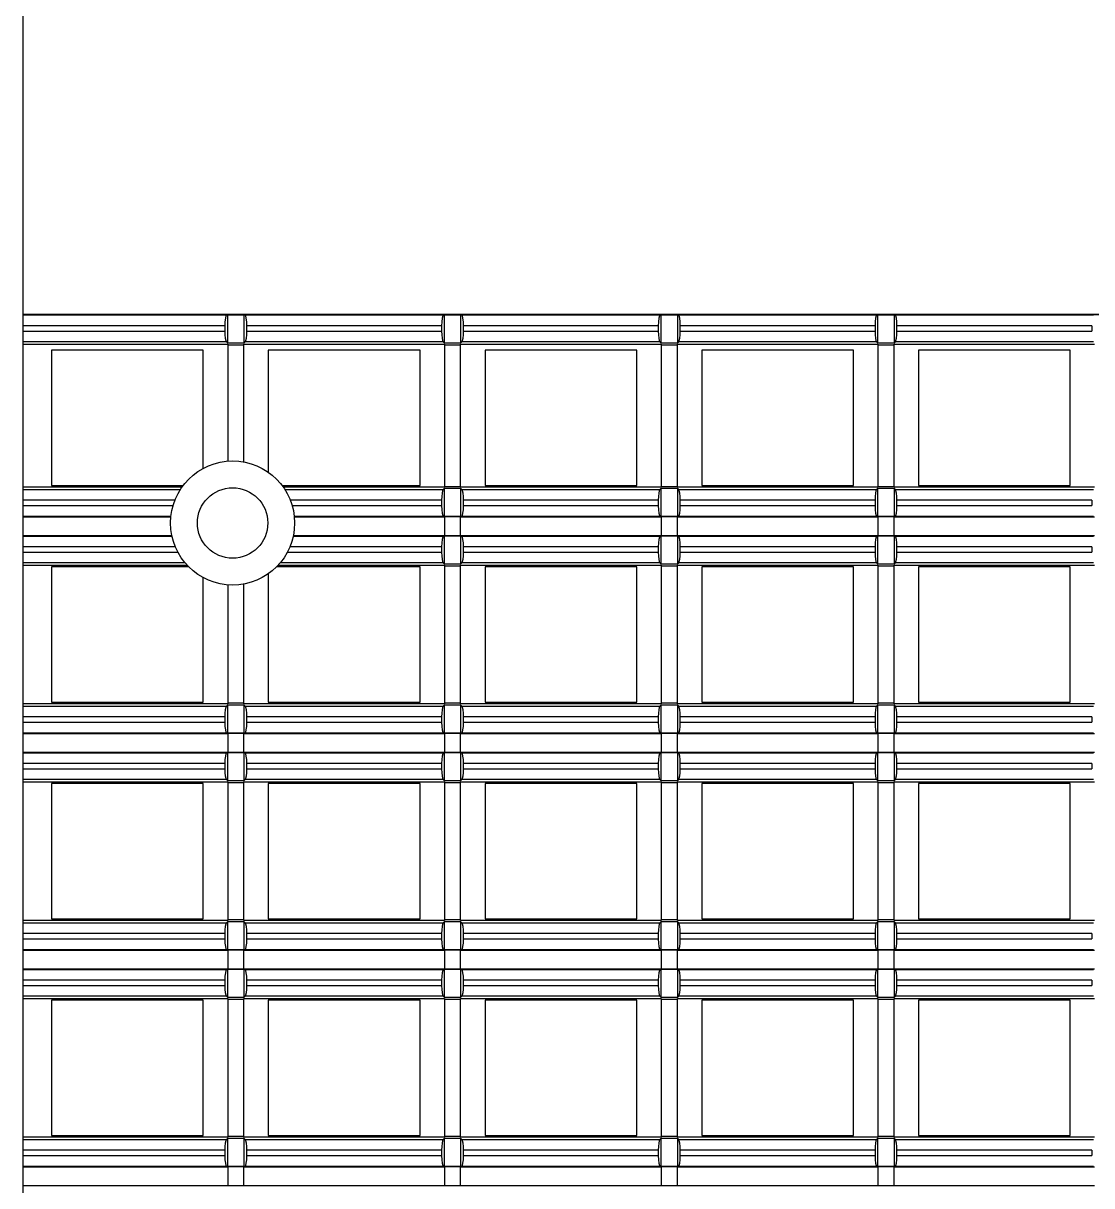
# Model space of a CAD drawing. Header units: inches. Extents: x 0 to 653, y 0 to 346.
# Drawn here: x 0 to 19.72, y 303.2 to 324.67 of the extents above; entities that cross this region are included whole.
import ezdxf

# ---------------------------------------------------------------- set-up
doc = ezdxf.new("R2010")
doc.units = ezdxf.units.IN
doc.header["$LTSCALE"] = 35.925693
doc.header["$MEASUREMENT"] = 0
doc.layers.get('0').update_dxf_attribs({"linetype": 'CONTINUOUS'})
doc.layers.add('2', color=7, linetype='CONTINUOUS')
doc.layers.add('71', color=7, linetype='CONTINUOUS')

msp = doc.modelspace()

# ---------------------------------------------------------------- linework, layer by layer
at = {"color": 7, "linetype": 'Continuous'}
msp.add_line((0, 0), (0, 346.127), dxfattribs=at)
at = {"color": 3, "linetype": 'Continuous'}
msp.add_circle((3.864, 315.44), 0.65, dxfattribs=at)
at = {"layer": '2', "color": 132, "linetype": 'Continuous', "true_color": 0x00cccc}
for p, q in [((0, 191.471), (0, 319.291)), ((0, 319.291), (127.845, 319.291)), ((127.845, 319.287), (0, 319.287)), ((0, 319.28), (3.755, 319.28)), ((3.773, 319.284), (3.755, 319.28)), ((3.773, 318.76), (3.773, 319.284)), ((3.773, 319.284), (4.073, 319.284)), ((4.073, 319.284), (4.073, 318.76)), ((4.092, 319.28), (4.073, 319.284)), ((4.092, 319.28), (7.755, 319.28)), ((7.773, 319.284), (7.755, 319.28)), ((7.773, 318.76), (7.773, 319.284)), ((7.773, 319.284), (8.073, 319.284)), ((8.073, 319.284), (8.073, 318.76)), ((8.092, 319.28), (8.073, 319.284)), ((8.092, 319.28), (11.755, 319.28)), ((11.773, 319.284), (11.755, 319.28)), ((11.773, 318.76), (11.773, 319.284)), ((11.773, 319.284), (12.073, 319.284)), ((12.073, 319.284), (12.073, 318.76)), ((12.092, 319.28), (12.073, 319.284)), ((12.092, 319.28), (15.755, 319.28)), ((15.773, 319.284), (15.755, 319.28)), ((15.773, 318.76), (15.773, 319.284)), ((15.773, 319.284), (16.073, 319.284)), ((16.073, 319.284), (16.073, 318.76)), ((16.092, 319.28), (16.073, 319.284)), ((16.092, 319.28), (19.755, 319.28)), ((3.721, 319.08), (0, 319.08)), ((0, 318.981), (3.721, 318.981)), ((3.721, 319.08), (3.721, 318.981)), ((4.126, 318.981), (4.126, 319.08)), ((7.721, 319.08), (4.126, 319.08)), ((4.126, 318.981), (7.721, 318.981)), ((7.721, 319.08), (7.721, 318.981)), ((8.126, 318.981), (8.126, 319.08)), ((11.721, 319.08), (8.126, 319.08)), ((8.126, 318.981), (11.721, 318.981)), ((11.721, 319.08), (11.721, 318.981)), ((12.126, 318.981), (12.126, 319.08)), ((15.721, 319.08), (12.126, 319.08)), ((12.126, 318.981), (15.721, 318.981)), ((15.721, 319.08), (15.721, 318.981)), ((16.126, 318.981), (16.126, 319.08)), ((19.721, 319.08), (16.126, 319.08)), ((16.126, 318.981), (19.721, 318.981)), ((19.721, 319.08), (19.721, 318.981)), ((3.75, 318.784), (0, 318.784)), ((0, 318.743), (3.773, 318.743)), ((3.75, 318.784), (3.773, 318.76)), ((4.073, 318.76), (3.773, 318.76)), ((3.773, 318.743), (3.773, 316.582)), ((4.073, 318.725), (3.773, 318.725)), ((4.073, 318.76), (4.097, 318.784)), ((4.073, 316.566), (4.073, 318.743)), ((4.073, 318.743), (7.773, 318.743)), ((7.75, 318.784), (4.097, 318.784)), ((7.75, 318.784), (7.773, 318.76)), ((8.073, 318.76), (7.773, 318.76)), ((7.773, 318.743), (7.773, 316.099)), ((8.073, 318.725), (7.773, 318.725)), ((8.073, 318.76), (8.097, 318.784)), ((8.073, 316.099), (8.073, 318.743)), ((8.073, 318.743), (11.773, 318.743)), ((11.75, 318.784), (8.097, 318.784)), ((11.75, 318.784), (11.773, 318.76)), ((12.073, 318.76), (11.773, 318.76)), ((11.773, 318.743), (11.773, 316.099)), ((12.073, 318.725), (11.773, 318.725)), ((12.073, 318.76), (12.097, 318.784)), ((12.073, 316.099), (12.073, 318.743)), ((12.073, 318.743), (15.773, 318.743)), ((15.75, 318.784), (12.097, 318.784)), ((15.75, 318.784), (15.773, 318.76)), ((16.073, 318.76), (15.773, 318.76)), ((15.773, 318.743), (15.773, 316.099)), ((16.073, 318.725), (15.773, 318.725)), ((16.073, 318.76), (16.096, 318.784)), ((16.073, 316.099), (16.073, 318.743)), ((16.073, 318.743), (19.773, 318.743)), ((19.75, 318.784), (16.096, 318.784)), ((0.523, 318.63), (0.523, 316.13)), ((3.323, 318.63), (0.523, 318.63)), ((3.323, 316.45), (3.323, 318.63)), ((4.523, 318.63), (4.523, 316.376)), ((7.323, 318.63), (4.523, 318.63)), ((7.323, 316.13), (7.323, 318.63)), ((8.523, 318.63), (8.523, 316.13)), ((11.323, 318.63), (8.523, 318.63)), ((11.323, 316.13), (11.323, 318.63)), ((12.523, 318.63), (12.523, 316.13)), ((15.323, 318.63), (12.523, 318.63)), ((15.323, 316.13), (15.323, 318.63)), ((16.523, 318.63), (16.523, 316.13)), ((19.323, 318.63), (16.523, 318.63)), ((19.323, 316.13), (19.323, 318.63)), ((0.523, 316.13), (2.949, 316.13)), ((4.778, 316.13), (7.323, 316.13)), ((8.523, 316.13), (11.323, 316.13)), ((12.523, 316.13), (15.323, 316.13)), ((16.523, 316.13), (19.323, 316.13)), ((2.927, 316.099), (0, 316.099)), ((0, 316.058), (2.899, 316.058)), ((7.773, 316.099), (4.8, 316.099)), ((4.828, 316.058), (7.75, 316.058)), ((7.773, 316.081), (7.75, 316.058)), ((7.773, 316.116), (8.073, 316.116)), ((7.773, 315.558), (7.773, 316.081)), ((7.773, 316.081), (8.073, 316.081)), ((11.773, 316.099), (8.073, 316.099)), ((8.073, 316.081), (8.073, 315.558)), ((8.097, 316.058), (8.073, 316.081)), ((8.097, 316.058), (11.75, 316.058)), ((11.773, 316.081), (11.75, 316.058)), ((11.773, 316.116), (12.073, 316.116)), ((11.773, 315.558), (11.773, 316.081)), ((11.773, 316.081), (12.073, 316.081)), ((15.773, 316.099), (12.073, 316.099)), ((12.073, 316.081), (12.073, 315.558)), ((12.097, 316.058), (12.073, 316.081)), ((12.097, 316.058), (15.75, 316.058)), ((15.773, 316.081), (15.75, 316.058)), ((15.773, 316.116), (16.073, 316.116)), ((15.773, 315.558), (15.773, 316.081)), ((15.773, 316.081), (16.073, 316.081)), ((19.773, 316.099), (16.073, 316.099)), ((16.073, 316.081), (16.073, 315.558)), ((16.096, 316.058), (16.073, 316.081)), ((16.096, 316.058), (19.75, 316.058)), ((2.798, 315.861), (0, 315.861)), ((0, 315.761), (2.764, 315.761)), ((7.721, 315.861), (4.929, 315.861)), ((4.963, 315.761), (7.721, 315.761)), ((7.721, 315.861), (7.721, 315.761)), ((8.126, 315.761), (8.126, 315.861)), ((11.721, 315.861), (8.126, 315.861)), ((8.126, 315.761), (11.721, 315.761)), ((11.721, 315.861), (11.721, 315.761)), ((12.126, 315.761), (12.126, 315.861)), ((15.721, 315.861), (12.126, 315.861)), ((12.126, 315.761), (15.721, 315.761)), ((15.721, 315.861), (15.721, 315.761)), ((16.126, 315.761), (16.126, 315.861)), ((19.721, 315.861), (16.126, 315.861)), ((16.126, 315.761), (19.721, 315.761)), ((19.721, 315.861), (19.721, 315.761)), ((2.725, 315.561), (0, 315.561)), ((0, 315.554), (2.724, 315.554)), ((7.755, 315.561), (5.003, 315.561)), ((5.003, 315.554), (7.773, 315.554)), ((7.755, 315.561), (7.773, 315.558)), ((8.073, 315.558), (7.773, 315.558)), ((7.773, 315.554), (7.773, 315.206)), ((8.073, 315.551), (7.773, 315.551)), ((8.073, 315.558), (8.092, 315.561)), ((8.073, 315.206), (8.073, 315.554)), ((8.073, 315.554), (11.773, 315.554)), ((11.755, 315.561), (8.092, 315.561)), ((11.755, 315.561), (11.773, 315.558)), ((12.073, 315.558), (11.773, 315.558)), ((11.773, 315.554), (11.773, 315.206)), ((12.073, 315.551), (11.773, 315.551)), ((12.073, 315.558), (12.092, 315.561)), ((12.073, 315.206), (12.073, 315.554)), ((12.073, 315.554), (15.773, 315.554)), ((15.755, 315.561), (12.092, 315.561)), ((15.755, 315.561), (15.773, 315.558)), ((16.073, 315.558), (15.773, 315.558)), ((15.773, 315.554), (15.773, 315.206)), ((16.073, 315.551), (15.773, 315.551)), ((16.073, 315.558), (16.092, 315.561)), ((16.073, 315.206), (16.073, 315.554)), ((16.073, 315.554), (19.773, 315.554)), ((19.755, 315.561), (16.092, 315.561)), ((2.742, 315.206), (0, 315.206)), ((0, 315.199), (2.744, 315.199)), ((4.983, 315.199), (7.755, 315.199)), ((7.773, 315.206), (4.985, 315.206)), ((7.773, 315.203), (7.755, 315.199)), ((7.773, 315.21), (8.073, 315.21)), ((7.773, 314.679), (7.773, 315.203)), ((7.773, 315.203), (8.073, 315.203)), ((11.773, 315.206), (8.073, 315.206)), ((8.073, 315.203), (8.073, 314.679)), ((8.092, 315.199), (8.073, 315.203)), ((8.092, 315.199), (11.755, 315.199)), ((11.773, 315.203), (11.755, 315.199)), ((11.773, 315.21), (12.073, 315.21)), ((11.773, 314.679), (11.773, 315.203)), ((11.773, 315.203), (12.073, 315.203)), ((15.773, 315.206), (12.073, 315.206)), ((12.073, 315.203), (12.073, 314.679)), ((12.092, 315.199), (12.073, 315.203)), ((12.092, 315.199), (15.755, 315.199)), ((15.773, 315.203), (15.755, 315.199)), ((15.773, 315.21), (16.073, 315.21)), ((15.773, 314.679), (15.773, 315.203)), ((15.773, 315.203), (16.073, 315.203)), ((19.773, 315.206), (16.073, 315.206)), ((16.073, 315.203), (16.073, 314.679)), ((16.092, 315.199), (16.073, 315.203)), ((16.092, 315.199), (19.755, 315.199)), ((2.806, 314.999), (0, 314.999)), ((0, 314.899), (2.854, 314.899)), ((4.873, 314.899), (7.721, 314.899)), ((7.721, 314.999), (4.921, 314.999)), ((7.721, 314.999), (7.721, 314.899)), ((8.126, 314.899), (8.126, 314.999)), ((11.721, 314.999), (8.126, 314.999)), ((8.126, 314.899), (11.721, 314.899)), ((11.721, 314.999), (11.721, 314.899)), ((12.126, 314.899), (12.126, 314.999)), ((15.721, 314.999), (12.126, 314.999)), ((12.126, 314.899), (15.721, 314.899)), ((15.721, 314.999), (15.721, 314.899)), ((16.126, 314.899), (16.126, 314.999)), ((19.721, 314.999), (16.126, 314.999)), ((16.126, 314.899), (19.721, 314.899)), ((19.721, 314.999), (19.721, 314.899)), ((2.987, 314.702), (0, 314.702)), ((0, 314.661), (3.023, 314.661)), ((0.523, 314.63), (0.523, 312.13)), ((3.053, 314.63), (0.523, 314.63)), ((7.323, 314.63), (4.674, 314.63)), ((4.704, 314.661), (7.773, 314.661)), ((7.75, 314.702), (4.74, 314.702)), ((7.323, 312.13), (7.323, 314.63)), ((7.75, 314.702), (7.773, 314.679)), ((8.073, 314.679), (7.773, 314.679)), ((7.773, 314.661), (7.773, 312.099)), ((8.073, 314.644), (7.773, 314.644)), ((8.073, 314.679), (8.097, 314.702)), ((8.073, 312.099), (8.073, 314.661)), ((8.073, 314.661), (11.773, 314.661)), ((11.75, 314.702), (8.097, 314.702)), ((8.523, 314.63), (8.523, 312.13)), ((11.323, 314.63), (8.523, 314.63)), ((11.323, 312.13), (11.323, 314.63)), ((11.75, 314.702), (11.773, 314.679)), ((12.073, 314.679), (11.773, 314.679)), ((11.773, 314.661), (11.773, 312.099)), ((12.073, 314.644), (11.773, 314.644)), ((12.073, 314.679), (12.097, 314.702)), ((12.073, 312.099), (12.073, 314.661)), ((12.073, 314.661), (15.773, 314.661)), ((15.75, 314.702), (12.097, 314.702)), ((12.523, 314.63), (12.523, 312.13)), ((15.323, 314.63), (12.523, 314.63)), ((15.323, 312.13), (15.323, 314.63)), ((15.75, 314.702), (15.773, 314.679)), ((16.073, 314.679), (15.773, 314.679)), ((15.773, 314.661), (15.773, 312.099)), ((16.073, 314.644), (15.773, 314.644)), ((16.073, 314.679), (16.096, 314.702)), ((16.073, 312.099), (16.073, 314.661)), ((16.073, 314.661), (19.773, 314.661)), ((19.75, 314.702), (16.096, 314.702)), ((16.523, 314.63), (16.523, 312.13)), ((19.323, 314.63), (16.523, 314.63)), ((19.323, 312.13), (19.323, 314.63)), ((3.323, 312.13), (3.323, 314.43)), ((4.523, 314.504), (4.523, 312.13)), ((3.773, 314.298), (3.773, 312.099)), ((4.073, 312.099), (4.073, 314.314)), ((3.773, 312.099), (0, 312.099)), ((0, 312.058), (3.75, 312.058)), ((0.523, 312.13), (3.323, 312.13)), ((3.773, 312.081), (3.75, 312.058)), ((3.773, 312.117), (4.073, 312.117)), ((3.773, 311.558), (3.773, 312.081)), ((3.773, 312.081), (4.073, 312.081)), ((7.773, 312.099), (4.073, 312.099)), ((4.073, 312.081), (4.073, 311.558)), ((4.097, 312.058), (4.073, 312.081)), ((4.097, 312.058), (7.75, 312.058)), ((4.523, 312.13), (7.323, 312.13)), ((7.773, 312.081), (7.75, 312.058)), ((7.773, 312.117), (8.073, 312.117)), ((7.773, 311.558), (7.773, 312.081)), ((7.773, 312.081), (8.073, 312.081)), ((11.773, 312.099), (8.073, 312.099)), ((8.073, 312.081), (8.073, 311.558)), ((8.097, 312.058), (8.073, 312.081)), ((8.097, 312.058), (11.75, 312.058)), ((8.523, 312.13), (11.323, 312.13)), ((11.773, 312.081), (11.75, 312.058)), ((11.773, 312.117), (12.073, 312.117)), ((11.773, 311.558), (11.773, 312.081)), ((11.773, 312.081), (12.073, 312.081)), ((15.773, 312.099), (12.073, 312.099)), ((12.073, 312.081), (12.073, 311.558)), ((12.097, 312.058), (12.073, 312.081)), ((12.097, 312.058), (15.75, 312.058)), ((12.523, 312.13), (15.323, 312.13)), ((15.773, 312.081), (15.75, 312.058)), ((15.773, 312.117), (16.073, 312.117)), ((15.773, 311.558), (15.773, 312.081)), ((15.773, 312.081), (16.073, 312.081)), ((19.773, 312.099), (16.073, 312.099)), ((16.073, 312.081), (16.073, 311.558)), ((16.096, 312.058), (16.073, 312.081)), ((16.096, 312.058), (19.75, 312.058)), ((16.523, 312.13), (19.323, 312.13)), ((3.721, 311.861), (0, 311.861)), ((3.721, 311.861), (3.721, 311.761)), ((4.126, 311.761), (4.126, 311.861)), ((7.721, 311.861), (4.126, 311.861)), ((7.721, 311.861), (7.721, 311.761)), ((8.126, 311.761), (8.126, 311.861)), ((11.721, 311.861), (8.126, 311.861)), ((11.721, 311.861), (11.721, 311.761)), ((12.126, 311.761), (12.126, 311.861)), ((15.721, 311.861), (12.126, 311.861)), ((15.721, 311.861), (15.721, 311.761)), ((16.126, 311.761), (16.126, 311.861)), ((19.721, 311.861), (16.126, 311.861)), ((19.721, 311.861), (19.721, 311.761)), ((0, 311.761), (3.721, 311.761)), ((4.126, 311.761), (7.721, 311.761)), ((8.126, 311.761), (11.721, 311.761)), ((12.126, 311.761), (15.721, 311.761)), ((16.126, 311.761), (19.721, 311.761)), ((3.755, 311.561), (0, 311.561)), ((0, 311.554), (3.773, 311.554)), ((3.755, 311.561), (3.773, 311.558)), ((4.073, 311.558), (3.773, 311.558)), ((3.773, 311.554), (3.773, 311.206)), ((4.073, 311.551), (3.773, 311.551)), ((4.073, 311.558), (4.092, 311.561)), ((4.073, 311.206), (4.073, 311.554)), ((4.073, 311.554), (7.773, 311.554)), ((7.755, 311.561), (4.092, 311.561)), ((7.755, 311.561), (7.773, 311.558)), ((8.073, 311.558), (7.773, 311.558)), ((7.773, 311.554), (7.773, 311.206)), ((8.073, 311.551), (7.773, 311.551)), ((8.073, 311.558), (8.092, 311.561)), ((8.073, 311.206), (8.073, 311.554)), ((8.073, 311.554), (11.773, 311.554)), ((11.755, 311.561), (8.092, 311.561)), ((11.755, 311.561), (11.773, 311.558)), ((12.073, 311.558), (11.773, 311.558)), ((11.773, 311.554), (11.773, 311.206)), ((12.073, 311.551), (11.773, 311.551)), ((12.073, 311.558), (12.092, 311.561)), ((12.073, 311.206), (12.073, 311.554)), ((12.073, 311.554), (15.773, 311.554)), ((15.755, 311.561), (12.092, 311.561)), ((15.755, 311.561), (15.773, 311.558)), ((16.073, 311.558), (15.773, 311.558)), ((15.773, 311.554), (15.773, 311.206)), ((16.073, 311.551), (15.773, 311.551)), ((16.073, 311.558), (16.092, 311.561)), ((16.073, 311.206), (16.073, 311.554)), ((16.073, 311.554), (19.773, 311.554)), ((19.755, 311.561), (16.092, 311.561)), ((3.773, 311.206), (0, 311.206)), ((0, 311.199), (3.755, 311.199)), ((3.773, 311.203), (3.755, 311.199)), ((3.773, 311.21), (4.073, 311.21)), ((3.773, 310.679), (3.773, 311.203)), ((3.773, 311.203), (4.073, 311.203)), ((7.773, 311.206), (4.073, 311.206)), ((4.073, 311.203), (4.073, 310.679)), ((4.092, 311.199), (4.073, 311.203)), ((4.092, 311.199), (7.755, 311.199)), ((7.773, 311.203), (7.755, 311.199)), ((7.773, 311.21), (8.073, 311.21)), ((7.773, 310.679), (7.773, 311.203)), ((7.773, 311.203), (8.073, 311.203)), ((11.773, 311.206), (8.073, 311.206)), ((8.073, 311.203), (8.073, 310.679)), ((8.092, 311.199), (8.073, 311.203)), ((8.092, 311.199), (11.755, 311.199)), ((11.773, 311.203), (11.755, 311.199)), ((11.773, 311.21), (12.073, 311.21)), ((11.773, 310.679), (11.773, 311.203)), ((11.773, 311.203), (12.073, 311.203)), ((15.773, 311.206), (12.073, 311.206)), ((12.073, 311.203), (12.073, 310.679)), ((12.092, 311.199), (12.073, 311.203)), ((12.092, 311.199), (15.755, 311.199)), ((15.773, 311.203), (15.755, 311.199)), ((15.773, 311.21), (16.073, 311.21)), ((15.773, 310.679), (15.773, 311.203)), ((15.773, 311.203), (16.073, 311.203)), ((19.773, 311.206), (16.073, 311.206)), ((16.073, 311.203), (16.073, 310.679)), ((16.092, 311.199), (16.073, 311.203)), ((16.092, 311.199), (19.755, 311.199)), ((3.721, 310.999), (0, 310.999)), ((3.721, 310.999), (3.721, 310.899)), ((4.126, 310.899), (4.126, 310.999)), ((7.721, 310.999), (4.126, 310.999)), ((7.721, 310.999), (7.721, 310.899)), ((8.126, 310.899), (8.126, 310.999)), ((11.721, 310.999), (8.126, 310.999)), ((11.721, 310.999), (11.721, 310.899)), ((12.126, 310.899), (12.126, 310.999)), ((15.721, 310.999), (12.126, 310.999)), ((15.721, 310.999), (15.721, 310.899)), ((16.126, 310.899), (16.126, 310.999)), ((19.721, 310.999), (16.126, 310.999)), ((19.721, 310.999), (19.721, 310.899)), ((0, 310.899), (3.721, 310.899)), ((4.126, 310.899), (7.721, 310.899)), ((8.126, 310.899), (11.721, 310.899)), ((12.126, 310.899), (15.721, 310.899)), ((16.126, 310.899), (19.721, 310.899)), ((3.75, 310.702), (0, 310.702)), ((0, 310.662), (3.773, 310.662)), ((0.523, 310.63), (0.523, 308.13)), ((3.323, 310.63), (0.523, 310.63)), ((3.323, 308.13), (3.323, 310.63)), ((3.75, 310.702), (3.773, 310.679)), ((4.073, 310.679), (3.773, 310.679)), ((3.773, 310.662), (3.773, 308.099)), ((4.073, 310.644), (3.773, 310.644)), ((4.073, 310.679), (4.097, 310.702)), ((4.073, 308.099), (4.073, 310.662)), ((4.073, 310.662), (7.773, 310.662)), ((7.75, 310.702), (4.097, 310.702)), ((4.523, 310.63), (4.523, 308.13)), ((7.323, 310.63), (4.523, 310.63)), ((7.323, 308.13), (7.323, 310.63)), ((7.75, 310.702), (7.773, 310.679)), ((8.073, 310.679), (7.773, 310.679)), ((7.773, 310.662), (7.773, 308.099)), ((8.073, 310.644), (7.773, 310.644)), ((8.073, 310.679), (8.097, 310.702)), ((8.073, 308.099), (8.073, 310.662)), ((8.073, 310.662), (11.773, 310.662)), ((11.75, 310.702), (8.097, 310.702)), ((8.523, 310.63), (8.523, 308.13)), ((11.323, 310.63), (8.523, 310.63)), ((11.323, 308.13), (11.323, 310.63)), ((11.75, 310.702), (11.773, 310.679)), ((12.073, 310.679), (11.773, 310.679)), ((11.773, 310.662), (11.773, 308.099)), ((12.073, 310.644), (11.773, 310.644)), ((12.073, 310.679), (12.097, 310.702)), ((12.073, 308.099), (12.073, 310.662)), ((12.073, 310.662), (15.773, 310.662)), ((15.75, 310.702), (12.097, 310.702)), ((12.523, 310.63), (12.523, 308.13)), ((15.323, 310.63), (12.523, 310.63)), ((15.323, 308.13), (15.323, 310.63)), ((15.75, 310.702), (15.773, 310.679)), ((16.073, 310.679), (15.773, 310.679)), ((15.773, 310.662), (15.773, 308.099)), ((16.073, 310.644), (15.773, 310.644)), ((16.073, 310.679), (16.096, 310.702)), ((16.073, 308.099), (16.073, 310.662)), ((16.073, 310.662), (19.773, 310.662)), ((19.75, 310.702), (16.096, 310.702)), ((16.523, 310.63), (16.523, 308.13)), ((19.323, 310.63), (16.523, 310.63)), ((19.323, 308.13), (19.323, 310.63)), ((3.773, 308.099), (0, 308.099)), ((0, 308.058), (3.75, 308.058)), ((0.523, 308.13), (3.323, 308.13)), ((3.773, 308.081), (3.75, 308.058)), ((3.773, 308.117), (4.073, 308.117)), ((3.773, 307.558), (3.773, 308.081)), ((3.773, 308.081), (4.073, 308.081)), ((7.773, 308.099), (4.073, 308.099)), ((4.073, 308.081), (4.073, 307.558)), ((4.097, 308.058), (4.073, 308.081)), ((4.097, 308.058), (7.75, 308.058)), ((4.523, 308.13), (7.323, 308.13)), ((7.773, 308.081), (7.75, 308.058)), ((7.773, 308.117), (8.073, 308.117)), ((7.773, 307.558), (7.773, 308.081)), ((7.773, 308.081), (8.073, 308.081)), ((11.773, 308.099), (8.073, 308.099)), ((8.073, 308.081), (8.073, 307.558)), ((8.097, 308.058), (8.073, 308.081)), ((8.097, 308.058), (11.75, 308.058)), ((8.523, 308.13), (11.323, 308.13)), ((11.773, 308.081), (11.75, 308.058)), ((11.773, 308.117), (12.073, 308.117)), ((11.773, 307.558), (11.773, 308.081)), ((11.773, 308.081), (12.073, 308.081)), ((15.773, 308.099), (12.073, 308.099)), ((12.073, 308.081), (12.073, 307.558)), ((12.097, 308.058), (12.073, 308.081)), ((12.097, 308.058), (15.75, 308.058)), ((12.523, 308.13), (15.323, 308.13)), ((15.773, 308.081), (15.75, 308.058)), ((15.773, 308.117), (16.073, 308.117)), ((15.773, 307.558), (15.773, 308.081)), ((15.773, 308.081), (16.073, 308.081)), ((19.773, 308.099), (16.073, 308.099)), ((16.073, 308.081), (16.073, 307.558)), ((16.096, 308.058), (16.073, 308.081)), ((16.096, 308.058), (19.75, 308.058)), ((16.523, 308.13), (19.323, 308.13)), ((3.721, 307.861), (0, 307.861)), ((0, 307.761), (3.721, 307.761)), ((3.721, 307.861), (3.721, 307.761)), ((4.126, 307.761), (4.126, 307.861)), ((7.721, 307.861), (4.126, 307.861)), ((4.126, 307.761), (7.721, 307.761)), ((7.721, 307.861), (7.721, 307.761)), ((8.126, 307.761), (8.126, 307.861)), ((11.721, 307.861), (8.126, 307.861)), ((8.126, 307.761), (11.721, 307.761)), ((11.721, 307.861), (11.721, 307.761)), ((12.126, 307.761), (12.126, 307.861)), ((15.721, 307.861), (12.126, 307.861)), ((12.126, 307.761), (15.721, 307.761)), ((15.721, 307.861), (15.721, 307.761)), ((16.126, 307.761), (16.126, 307.861)), ((19.721, 307.861), (16.126, 307.861)), ((16.126, 307.761), (19.721, 307.761)), ((19.721, 307.861), (19.721, 307.761)), ((3.755, 307.561), (0, 307.561)), ((0, 307.554), (3.773, 307.554)), ((3.755, 307.561), (3.773, 307.558)), ((4.073, 307.558), (3.773, 307.558)), ((3.773, 307.554), (3.773, 307.206)), ((4.073, 307.551), (3.773, 307.551)), ((4.073, 307.558), (4.092, 307.561)), ((4.073, 307.206), (4.073, 307.554)), ((4.073, 307.554), (7.773, 307.554)), ((7.755, 307.561), (4.092, 307.561)), ((7.755, 307.561), (7.773, 307.558)), ((8.073, 307.558), (7.773, 307.558)), ((7.773, 307.554), (7.773, 307.206)), ((8.073, 307.551), (7.773, 307.551)), ((8.073, 307.558), (8.092, 307.561)), ((8.073, 307.206), (8.073, 307.554)), ((8.073, 307.554), (11.773, 307.554)), ((11.755, 307.561), (8.092, 307.561)), ((11.755, 307.561), (11.773, 307.558)), ((12.073, 307.558), (11.773, 307.558)), ((11.773, 307.554), (11.773, 307.206)), ((12.073, 307.551), (11.773, 307.551)), ((12.073, 307.558), (12.092, 307.561)), ((12.073, 307.206), (12.073, 307.554)), ((12.073, 307.554), (15.773, 307.554)), ((15.755, 307.561), (12.092, 307.561)), ((15.755, 307.561), (15.773, 307.558)), ((16.073, 307.558), (15.773, 307.558)), ((15.773, 307.554), (15.773, 307.206)), ((16.073, 307.551), (15.773, 307.551)), ((16.073, 307.558), (16.092, 307.561)), ((16.073, 307.206), (16.073, 307.554)), ((16.073, 307.554), (19.773, 307.554)), ((19.755, 307.561), (16.092, 307.561)), ((3.773, 307.206), (0, 307.206)), ((0, 307.199), (3.755, 307.199)), ((3.773, 307.203), (3.755, 307.199)), ((3.773, 307.21), (4.073, 307.21)), ((3.773, 306.679), (3.773, 307.203)), ((3.773, 307.203), (4.073, 307.203)), ((7.773, 307.206), (4.073, 307.206)), ((4.073, 307.203), (4.073, 306.679)), ((4.092, 307.199), (4.073, 307.203)), ((4.092, 307.199), (7.755, 307.199)), ((7.773, 307.203), (7.755, 307.199)), ((7.773, 307.21), (8.073, 307.21)), ((7.773, 306.679), (7.773, 307.203)), ((7.773, 307.203), (8.073, 307.203)), ((11.773, 307.206), (8.073, 307.206)), ((8.073, 307.203), (8.073, 306.679)), ((8.092, 307.199), (8.073, 307.203)), ((8.092, 307.199), (11.755, 307.199)), ((11.773, 307.203), (11.755, 307.199)), ((11.773, 307.21), (12.073, 307.21)), ((11.773, 306.679), (11.773, 307.203)), ((11.773, 307.203), (12.073, 307.203)), ((15.773, 307.206), (12.073, 307.206)), ((12.073, 307.203), (12.073, 306.679)), ((12.092, 307.199), (12.073, 307.203)), ((12.092, 307.199), (15.755, 307.199)), ((15.773, 307.203), (15.755, 307.199)), ((15.773, 307.21), (16.073, 307.21)), ((15.773, 306.679), (15.773, 307.203)), ((15.773, 307.203), (16.073, 307.203)), ((19.773, 307.206), (16.073, 307.206)), ((16.073, 307.203), (16.073, 306.679)), ((16.092, 307.199), (16.073, 307.203)), ((16.092, 307.199), (19.755, 307.199)), ((3.721, 306.999), (0, 306.999)), ((0, 306.899), (3.721, 306.899)), ((3.721, 306.999), (3.721, 306.899)), ((4.126, 306.899), (4.126, 306.999)), ((7.721, 306.999), (4.126, 306.999)), ((4.126, 306.899), (7.721, 306.899)), ((7.721, 306.999), (7.721, 306.899)), ((8.126, 306.899), (8.126, 306.999)), ((11.721, 306.999), (8.126, 306.999)), ((8.126, 306.899), (11.721, 306.899)), ((11.721, 306.999), (11.721, 306.899)), ((12.126, 306.899), (12.126, 306.999)), ((15.721, 306.999), (12.126, 306.999)), ((12.126, 306.899), (15.721, 306.899)), ((15.721, 306.999), (15.721, 306.899)), ((16.126, 306.899), (16.126, 306.999)), ((19.721, 306.999), (16.126, 306.999)), ((16.126, 306.899), (19.721, 306.899)), ((19.721, 306.999), (19.721, 306.899)), ((3.75, 306.703), (0, 306.703)), ((3.75, 306.703), (3.773, 306.679)), ((4.073, 306.679), (4.097, 306.703)), ((7.75, 306.703), (4.097, 306.703)), ((7.75, 306.703), (7.773, 306.679)), ((8.073, 306.679), (8.097, 306.703)), ((11.75, 306.703), (8.097, 306.703)), ((11.75, 306.703), (11.773, 306.679)), ((12.073, 306.679), (12.097, 306.703)), ((15.75, 306.703), (12.097, 306.703)), ((15.75, 306.703), (15.773, 306.679)), ((16.073, 306.679), (16.096, 306.703)), ((19.75, 306.703), (16.096, 306.703)), ((0, 306.662), (3.773, 306.662)), ((0.523, 306.63), (0.523, 304.13)), ((3.323, 306.63), (0.523, 306.63)), ((3.323, 304.13), (3.323, 306.63)), ((4.073, 306.679), (3.773, 306.679)), ((3.773, 306.662), (3.773, 304.099)), ((4.073, 306.644), (3.773, 306.644)), ((4.073, 304.099), (4.073, 306.662)), ((4.073, 306.662), (7.773, 306.662)), ((4.523, 306.63), (4.523, 304.13)), ((7.323, 306.63), (4.523, 306.63)), ((7.323, 304.13), (7.323, 306.63)), ((8.073, 306.679), (7.773, 306.679)), ((7.773, 306.662), (7.773, 304.099)), ((8.073, 306.644), (7.773, 306.644)), ((8.073, 304.099), (8.073, 306.662)), ((8.073, 306.662), (11.773, 306.662)), ((8.523, 306.63), (8.523, 304.13)), ((11.323, 306.63), (8.523, 306.63)), ((11.323, 304.13), (11.323, 306.63)), ((12.073, 306.679), (11.773, 306.679)), ((11.773, 306.662), (11.773, 304.099)), ((12.073, 306.644), (11.773, 306.644)), ((12.073, 304.099), (12.073, 306.662)), ((12.073, 306.662), (15.773, 306.662)), ((12.523, 306.63), (12.523, 304.13)), ((15.323, 306.63), (12.523, 306.63)), ((15.323, 304.13), (15.323, 306.63)), ((16.073, 306.679), (15.773, 306.679)), ((15.773, 306.662), (15.773, 304.099)), ((16.073, 306.644), (15.773, 306.644)), ((16.073, 304.099), (16.073, 306.662)), ((16.073, 306.662), (19.773, 306.662)), ((16.523, 306.63), (16.523, 304.13)), ((19.323, 306.63), (16.523, 306.63)), ((19.323, 304.13), (19.323, 306.63)), ((0.523, 304.13), (3.323, 304.13)), ((3.773, 304.117), (4.073, 304.117)), ((4.523, 304.13), (7.323, 304.13)), ((7.773, 304.117), (8.073, 304.117)), ((8.523, 304.13), (11.323, 304.13)), ((11.773, 304.117), (12.073, 304.117)), ((12.523, 304.13), (15.323, 304.13)), ((15.773, 304.117), (16.073, 304.117)), ((16.523, 304.13), (19.323, 304.13)), ((3.773, 304.099), (0, 304.099)), ((0, 304.058), (3.75, 304.058)), ((3.773, 304.081), (3.75, 304.058)), ((3.773, 303.558), (3.773, 304.081)), ((3.773, 304.081), (4.073, 304.081)), ((7.773, 304.099), (4.073, 304.099)), ((4.073, 304.081), (4.073, 303.558)), ((4.097, 304.058), (4.073, 304.081)), ((4.097, 304.058), (7.75, 304.058)), ((7.773, 304.081), (7.75, 304.058)), ((7.773, 303.558), (7.773, 304.081)), ((7.773, 304.081), (8.073, 304.081)), ((11.773, 304.099), (8.073, 304.099)), ((8.073, 304.081), (8.073, 303.558)), ((8.097, 304.058), (8.073, 304.081)), ((8.097, 304.058), (11.75, 304.058)), ((11.773, 304.081), (11.75, 304.058)), ((11.773, 303.558), (11.773, 304.081)), ((11.773, 304.081), (12.073, 304.081)), ((15.773, 304.099), (12.073, 304.099)), ((12.073, 304.081), (12.073, 303.558)), ((12.097, 304.058), (12.073, 304.081)), ((12.097, 304.058), (15.75, 304.058)), ((15.773, 304.081), (15.75, 304.058)), ((15.773, 303.558), (15.773, 304.081)), ((15.773, 304.081), (16.073, 304.081)), ((19.773, 304.099), (16.073, 304.099)), ((16.073, 304.081), (16.073, 303.558)), ((16.096, 304.058), (16.073, 304.081)), ((16.096, 304.058), (19.75, 304.058)), ((3.721, 303.861), (0, 303.861)), ((0, 303.761), (3.721, 303.761)), ((3.721, 303.861), (3.721, 303.761)), ((4.126, 303.761), (4.126, 303.861)), ((7.721, 303.861), (4.126, 303.861)), ((4.126, 303.761), (7.721, 303.761)), ((7.721, 303.861), (7.721, 303.761)), ((8.126, 303.761), (8.126, 303.861)), ((11.721, 303.861), (8.126, 303.861)), ((8.126, 303.761), (11.721, 303.761)), ((11.721, 303.861), (11.721, 303.761)), ((12.126, 303.761), (12.126, 303.861)), ((15.721, 303.861), (12.126, 303.861)), ((12.126, 303.761), (15.721, 303.761)), ((15.721, 303.861), (15.721, 303.761)), ((16.126, 303.761), (16.126, 303.861)), ((19.721, 303.861), (16.126, 303.861)), ((16.126, 303.761), (19.721, 303.761)), ((19.721, 303.861), (19.721, 303.761)), ((3.755, 303.561), (0, 303.561)), ((0, 303.554), (3.773, 303.554)), ((3.755, 303.561), (3.773, 303.558)), ((4.073, 303.558), (3.773, 303.558)), ((3.773, 303.554), (3.773, 303.206)), ((4.073, 303.551), (3.773, 303.551)), ((4.073, 303.558), (4.092, 303.561)), ((4.073, 303.206), (4.073, 303.554)), ((4.073, 303.554), (7.773, 303.554)), ((7.755, 303.561), (4.092, 303.561)), ((7.755, 303.561), (7.773, 303.558)), ((8.073, 303.558), (7.773, 303.558)), ((7.773, 303.554), (7.773, 303.206)), ((8.073, 303.551), (7.773, 303.551)), ((8.073, 303.558), (8.092, 303.561)), ((8.073, 303.206), (8.073, 303.554)), ((8.073, 303.554), (11.773, 303.554)), ((11.755, 303.561), (8.092, 303.561)), ((11.755, 303.561), (11.773, 303.558)), ((12.073, 303.558), (11.773, 303.558)), ((11.773, 303.554), (11.773, 303.206)), ((12.073, 303.551), (11.773, 303.551)), ((12.073, 303.558), (12.092, 303.561)), ((12.073, 303.206), (12.073, 303.554)), ((12.073, 303.554), (15.773, 303.554)), ((15.755, 303.561), (12.092, 303.561)), ((15.755, 303.561), (15.773, 303.558)), ((16.073, 303.558), (15.773, 303.558)), ((15.773, 303.554), (15.773, 303.206)), ((16.073, 303.551), (15.773, 303.551)), ((16.073, 303.558), (16.092, 303.561)), ((16.073, 303.206), (16.073, 303.554)), ((16.073, 303.554), (19.773, 303.554)), ((19.755, 303.561), (16.092, 303.561)), ((3.773, 303.206), (0, 303.206)), ((3.773, 303.21), (4.073, 303.21)), ((7.773, 303.206), (4.073, 303.206)), ((7.773, 303.21), (8.073, 303.21)), ((11.773, 303.206), (8.073, 303.206)), ((11.773, 303.21), (12.073, 303.21)), ((15.773, 303.206), (12.073, 303.206)), ((15.773, 303.21), (16.073, 303.21)), ((19.773, 303.206), (16.073, 303.206))]:
    msp.add_line(p, q, dxfattribs=at)
for centre, start_param, end_param in [((3.756, 319.08), 0.034907, 1.570796), ((4.091, 319.08), -1.570796, -0.034907), ((7.756, 319.08), 0.034907, 1.570796), ((8.09, 319.08), -1.570796, -0.034907), ((11.756, 319.08), 0.034907, 1.570796), ((12.09, 319.08), -1.570796, -0.034907), ((15.756, 319.08), 0.034907, 1.570796), ((16.09, 319.08), -1.570796, -0.034907), ((3.756, 318.981), -4.712389, -3.316126), ((4.091, 318.981), -2.96706, -1.570796), ((7.756, 318.981), 1.570796, 2.96706), ((8.09, 318.981), -2.96706, -1.570796), ((11.756, 318.981), -4.712389, -3.316126), ((12.09, 318.981), -2.96706, -1.570796), ((15.756, 318.981), -4.712389, -3.316126), ((16.09, 318.981), -2.96706, -1.570796), ((7.756, 315.861), 0.174533, 1.570796), ((8.09, 315.861), -1.570796, -0.174533), ((11.756, 315.861), 0.174533, 1.570796), ((12.09, 315.861), -1.570796, -0.174533), ((15.756, 315.861), 0.174533, 1.570796), ((16.09, 315.861), -1.570796, -0.174533), ((7.756, 315.761), 1.570796, 3.106686), ((8.09, 315.761), -3.106686, -1.570796), ((11.756, 315.761), -4.712389, -3.176499), ((12.09, 315.761), -3.106686, -1.570796), ((15.756, 315.761), 1.570796, 3.106686), ((16.09, 315.761), -3.106686, -1.570796), ((7.756, 314.999), 0.034907, 1.570796), ((8.09, 314.999), -1.570796, -0.034907), ((11.756, 314.999), 0.034907, 1.570796), ((12.09, 314.999), -1.570796, -0.034907), ((15.756, 314.999), 0.034907, 1.570796), ((16.09, 314.999), -1.570796, -0.034907), ((7.756, 314.899), -4.712389, -3.316126), ((8.09, 314.899), -2.96706, -1.570796), ((11.756, 314.899), -4.712389, -3.316126), ((12.09, 314.899), -2.96706, -1.570796), ((15.756, 314.899), -4.712389, -3.316126), ((16.09, 314.899), -2.96706, -1.570796), ((3.756, 311.861), 0.174533, 1.570796), ((4.091, 311.861), -1.570796, -0.174533), ((7.756, 311.861), 0.174533, 1.570796), ((8.09, 311.861), -1.570796, -0.174533), ((11.756, 311.861), 0.174533, 1.570796), ((12.09, 311.861), -1.570796, -0.174533), ((15.756, 311.861), 0.174533, 1.570796), ((16.09, 311.861), -1.570796, -0.174533), ((3.756, 311.761), 1.570796, 3.106686), ((4.091, 311.761), -3.106686, -1.570796), ((7.756, 311.761), 1.570796, 3.106686), ((8.09, 311.761), -3.106686, -1.570796), ((11.756, 311.761), -4.712389, -3.176499), ((12.09, 311.761), -3.106686, -1.570796), ((15.756, 311.761), 1.570796, 3.106686), ((16.09, 311.761), -3.106686, -1.570796), ((3.756, 310.999), 0.034907, 1.570796), ((4.091, 310.999), -1.570796, -0.034907), ((7.756, 310.999), 0.034907, 1.570796), ((8.09, 310.999), -1.570796, -0.034907), ((11.756, 310.999), 0.034907, 1.570796), ((12.09, 310.999), -1.570796, -0.034907), ((15.756, 310.999), 0.034907, 1.570796), ((16.09, 310.999), -1.570796, -0.034907), ((3.756, 310.899), -4.712389, -3.316126), ((4.091, 310.899), -2.96706, -1.570796), ((7.756, 310.899), 1.570796, 2.96706), ((8.09, 310.899), -2.96706, -1.570796), ((11.756, 310.899), -4.712389, -3.316126), ((12.09, 310.899), -2.96706, -1.570796), ((15.756, 310.899), -4.712389, -3.316126), ((16.09, 310.899), -2.96706, -1.570796), ((3.756, 307.861), 0.174533, 1.570796), ((4.091, 307.861), -1.570796, -0.174533), ((7.756, 307.861), 0.174533, 1.570796), ((8.09, 307.861), -1.570796, -0.174533), ((11.756, 307.861), 0.174533, 1.570796), ((12.09, 307.861), -1.570796, -0.174533), ((15.756, 307.861), 0.174533, 1.570796), ((16.09, 307.861), -1.570796, -0.174533), ((3.756, 307.761), 1.570796, 3.106686), ((4.091, 307.761), -3.106686, -1.570796), ((7.756, 307.761), 1.570796, 3.106686), ((8.09, 307.761), -3.106686, -1.570796), ((11.756, 307.761), -4.712389, -3.176499), ((12.09, 307.761), -3.106686, -1.570796), ((15.756, 307.761), 1.570796, 3.106686), ((16.09, 307.761), -3.106686, -1.570796), ((3.756, 306.999), 0.034907, 1.570796), ((4.091, 306.999), -1.570796, -0.034907), ((7.756, 306.999), 0.034907, 1.570796), ((8.09, 306.999), -1.570796, -0.034907), ((11.756, 306.999), 0.034907, 1.570796), ((12.09, 306.999), -1.570796, -0.034907), ((15.756, 306.999), 0.034907, 1.570796), ((16.09, 306.999), -1.570796, -0.034907), ((3.756, 306.899), -4.712389, -3.316126), ((4.091, 306.899), -2.96706, -1.570796), ((7.756, 306.899), 1.570796, 2.96706), ((8.09, 306.899), -2.96706, -1.570796), ((11.756, 306.899), -4.712389, -3.316126), ((12.09, 306.899), -2.96706, -1.570796), ((15.756, 306.899), -4.712389, -3.316126), ((16.09, 306.899), -2.96706, -1.570796), ((3.756, 303.861), 0.174533, 1.570796), ((4.091, 303.861), -1.570796, -0.174533), ((7.756, 303.861), 0.174533, 1.570796), ((8.09, 303.861), -1.570796, -0.174533), ((11.756, 303.861), 0.174533, 1.570796), ((12.09, 303.861), -1.570796, -0.174533), ((15.756, 303.861), 0.174533, 1.570796), ((16.09, 303.861), -1.570796, -0.174533), ((3.756, 303.761), 1.570796, 3.106686), ((4.091, 303.761), -3.106686, -1.570796), ((7.756, 303.761), 1.570796, 3.106686), ((8.09, 303.761), -3.106686, -1.570796), ((11.756, 303.761), -4.712389, -3.176499), ((12.09, 303.761), -3.106686, -1.570796), ((15.756, 303.761), 1.570796, 3.106686), ((16.09, 303.761), -3.106686, -1.570796)]:
    msp.add_ellipse(centre, major_axis=(0, 0.2), ratio=0.176327, start_param=start_param, end_param=end_param, dxfattribs=at)
at = {"layer": '71', "color": 3, "linetype": 'Continuous'}
msp.add_circle((3.864, 315.44), 1.145, dxfattribs=at)

doc.saveas('drawing.dxf')
